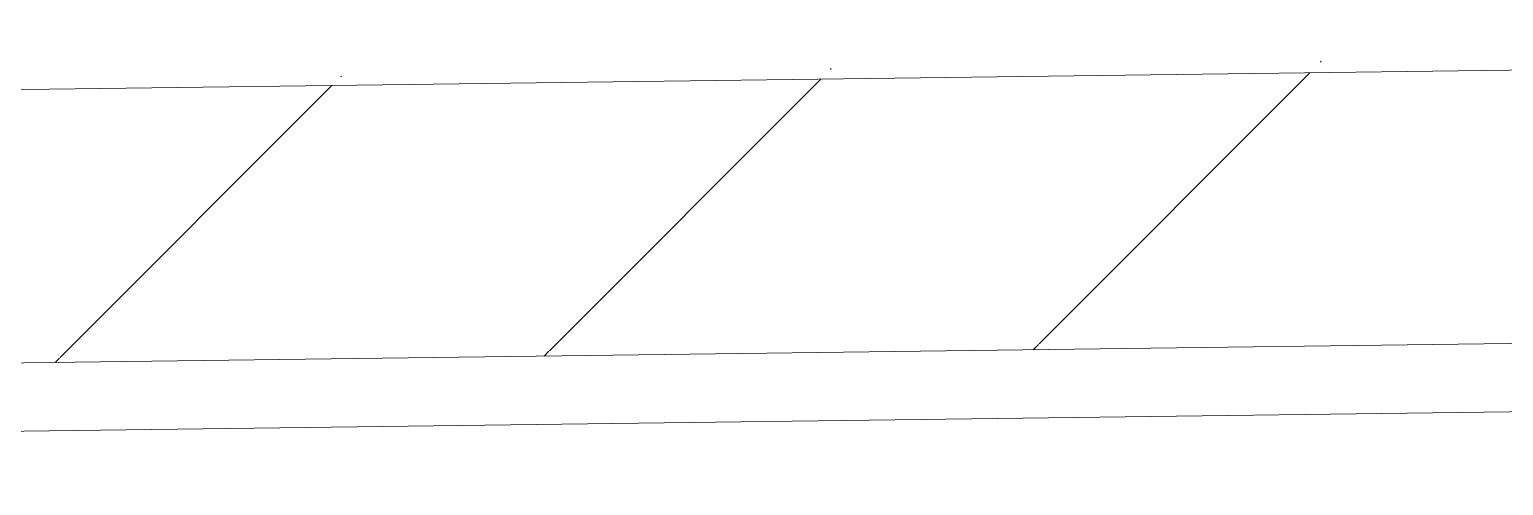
# Model space of a CAD drawing. Extents: x 14808 to 20058, y -13198 to -11680.
# Drawn here: x 18878.23 to 18889.04, y -12603.32 to -12599.99 of the extents above; entities that cross this region are included whole.
import ezdxf

# ---------------------------------------------------------------- set-up
doc = ezdxf.new("R2010")
doc.units = 0
doc.header["$LTSCALE"] = 7
doc.header["$MEASUREMENT"] = 0
doc.layers.get('0').update_dxf_attribs({"color": 2, "linetype": 'CONTINUOUS'})

msp = doc.modelspace()

# ---------------------------------------------------------------- hatches: boundary and pattern name
at = {"linetype": 'Continuous', "lineweight": 0}
h = msp.add_hatch(dxfattribs=at)
h.set_pattern_fill('ANSI31', color=2, scale=20, style=0)
h.set_pattern_definition([(45, (42.8808, 0), (-1.76776695, 1.76776695), [])])
edge = h.paths.add_edge_path(flags=0)
edge.add_line((18903.004, -12602.04), (18903.004, -12599.988))
edge.add_ellipse((18845.695, -12598.353), major_axis=(190.991, 2.5), ratio=0.0130885, start_angle=286.19398, end_angle=287.45139, ccw=False)
edge.add_spline(control_points=[(18898.992, -12600.056), (18898.253, -12600.068), (18897.518, -12600.174), (18896.779, -12600.184)], knot_values=[0, 0, 0, 0, 0.004432, 0.004432, 0.004432, 0.004432], weights=[1, 1, 1, 1], degree=3, periodic=0)
edge.add_line((18896.779, -12600.184), (18845.804, -12600.851))
edge.add_line((18845.804, -12600.851), (18845.804, -12601.353))
edge.add_line((18845.804, -12601.353), (18845.129, -12601.353))
edge.add_line((18845.129, -12601.353), (18845.129, -12602.86))
edge.add_line((18845.129, -12602.86), (18895.062, -12602.207))
edge.add_arc((18895.004, -12597.707), 4.5, 270.75, 278.2657)
edge.add_spline(control_points=[(18895.65, -12602.16), (18895.696, -12602.154), (18895.742, -12602.15), (18895.788, -12602.149)], knot_values=[0, 0, 0, 0, 0.000277, 0.000277, 0.000277, 0.000277], weights=[1, 1, 1, 1], degree=3, periodic=0)
edge.add_ellipse((18845.695, -12598.353), major_axis=(343.784, 4.5), ratio=0.0130885, start_angle=278.36875, end_angle=279.58619)

# ---------------------------------------------------------------- linework, layer by layer
at = {"color": 7, "linetype": 'Continuous', "lineweight": 15}
for p, q in [((18896.779, -12600.184), (18845.804, -12600.851)), ((18895.062, -12602.207), (18845.129, -12602.86)), ((18847.899, -12603.324), (18903.004, -12602.603))]:
    msp.add_line(p, q, dxfattribs=at)

doc.saveas('drawing.dxf')
